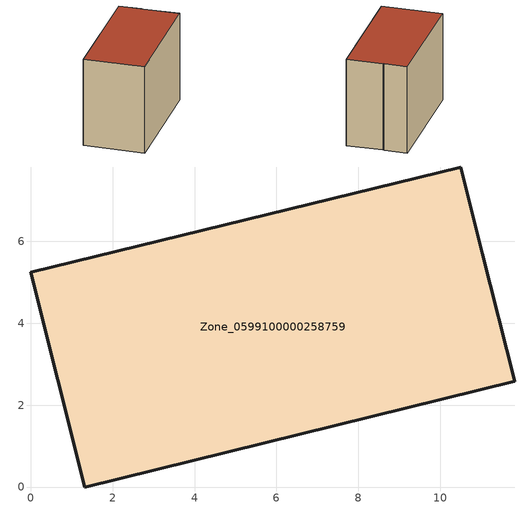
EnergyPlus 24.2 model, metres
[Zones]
Zone_0599100000258759
 floor ground (C_G): 10.51,7.82 11.01,5.82 11.04,5.71 11.82,2.58 1.31,0 0,5.25 z0
 wall outside (C_F): 1.31,0 11.82,2.58 11.04,5.71 11.01,5.82 10.51,7.82 0,5.25 1.31,0 z0:8.15
 roof outside (C_R): 11.01,5.82 10.51,7.82 0,5.25 1.31,0 11.82,2.58 11.04,5.71 z8.15
[BUILDING]
Pand.0599100000258759: North Axis=0; Terrain=City; Loads Convergence Tolerance Value=0.04; Temperature Convergence Tolerance Value=0.4; Solar Distribution=FullExterior; Maximum Number of Warmup Days=25; Minimum Number of Warmup Days=1
[Site:Location]
Rotterdam.The.Hague.AP_ZH_NLD Design_Conditions: Latitude=51.96; Longitude=4.45; Time Zone=1; Elevation=-4.5
[SITE:GROUNDTEMPERATURE:BUILDINGSURFACE]
18, 18, 18, 18, 18, 18, 18, 18, 18, 18, 18, 18
[MATERIAL] Thermal Absorptance=0.9; Solar Absorptance=0.7; Visible Absorptance=0.7
Name | Roughness | Thickness | Conductivity | Density | Specific Heat
G.TI.1975-1991 | MediumSmooth | 0.15 | 0.288461 | 540 | 1210
F.TI.1975-1991 | Rough | 0.3 | 0.230769 | 1920 | 840
R.TI.1975-1991 | MediumRough | 0.2 | 0.153846 | 1500 | 1000
[CONSTRUCTION]
C_G: G.TI.1975-1991
C_F: F.TI.1975-1991
C_R: R.TI.1975-1991
[ZONE]
Zone_0599100000258759: Type=1; Multiplier=1; Ceiling Height=Autocalculate; Volume=Autocalculate; Floor Area=autocalculate; Part of Total Floor Area=Yes
[ZONEINFILTRATION:DESIGNFLOWRATE]
Infil_Zone_0599100000258759: Zone or ZoneList or Space or SpaceList=Zone_0599100000258759; Schedule=AlwaysOn; Design Flow Rate Calculation Method=Flow/Area; Flow Rate per Floor Area=0.003; Constant Term Coefficient=1; Temperature Term Coefficient=0; Velocity Term Coefficient=0; Velocity Squared Term Coefficient=0
[HVACTEMPLATE:ZONE:IDEALLOADSAIRSYSTEM]
Zone_0599100000258759: Maximum Heating Supply Air Temperature=50; Minimum Cooling Supply Air Temperature=13; Maximum Heating Supply Air Humidity Ratio=0.0156; Minimum Cooling Supply Air Humidity Ratio=0.0077; Heating Limit=NoLimit; Cooling Limit=NoLimit; Dehumidification Control Type=ConstantSensibleHeatRatio; Cooling Sensible Heat Ratio=0.7; Dehumidification Setpoint=60; Humidification Control Type=None; Humidification Setpoint=30; Outdoor Air Method=None; Outdoor Air Flow Rate per Person=0.00944; Outdoor Air Flow Rate per Zone Floor Area=0; Outdoor Air Flow Rate per Zone=0; Demand Controlled Ventilation Type=None; Outdoor Air Economizer Type=NoEconomizer; Heat Recovery Type=None; Sensible Heat Recovery Effectiveness=0.7; Latent Heat Recovery Effectiveness=0.65
[ZONECONTROL:THERMOSTAT]
ThermostatControl_Zone_0599100000258759: Zone or ZoneList=Zone_0599100000258759; Control Type Schedule=DualSetpointControlType; Control 1=Thermostat_Zone_0599100000258759; Temperature Difference Between Cutout And Setpoint=0
[THERMOSTATSETPOINT:DUALSETPOINT]
Thermostat_Zone_0599100000258759: Heating Setpoint Temperature Schedule=HeatingSetpoint_Zone_0599100000258759; Cooling Setpoint Temperature Schedule=CoolingSetpoint_Zone_0599100000258759
[SCHEDULE:COMPACT]
HeatingSetpoint_Zone_0599100000258759: Through: 12/31, For: AllDays, Until: 24:00, 21
CoolingSetpoint_Zone_0599100000258759: Through: 12/31, For: AllDays, Until: 24:00, 24
DualSetpointControlType: Through: 12/31, For: AllDays, Until: 24:00, 4
AlwaysOn: Through: 12/31, For: AllDays, Until: 24:00, 1
